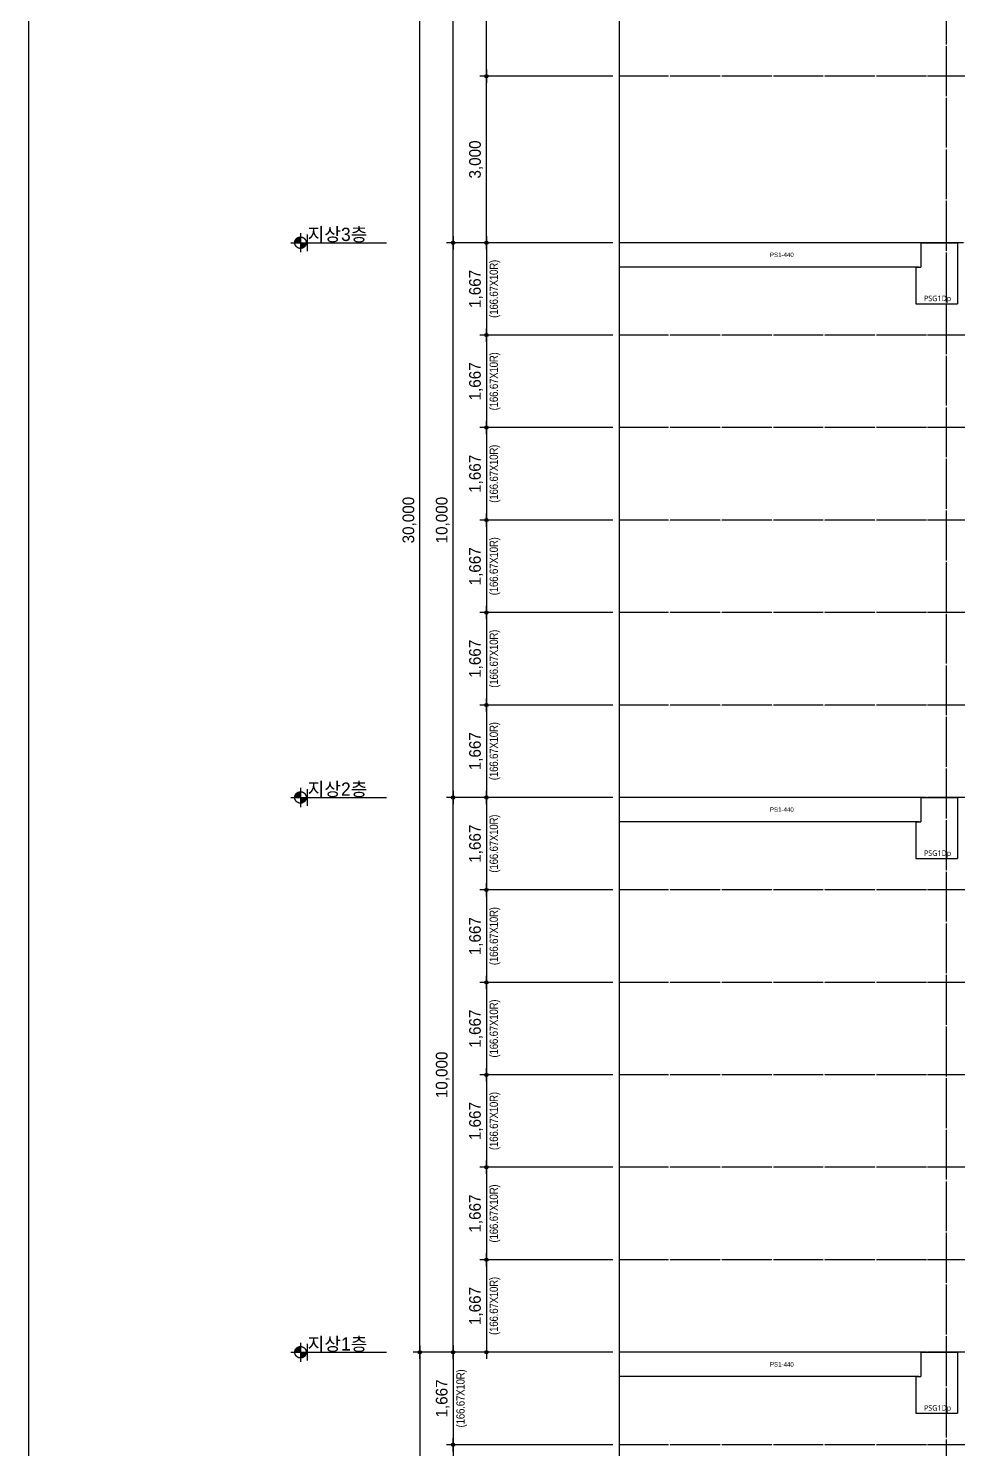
# Model space of a CAD drawing. Header units: millimetres. Extents: x 11948722 to 13111668, y -10771712 to -10232988.
# Drawn here: x 12361816 to 12378566, y -10493440 to -10467841 of the extents above; entities that cross this region are included whole.
import ezdxf
from ezdxf.enums import TextEntityAlignment as Align

# ---------------------------------------------------------------- set-up
doc = ezdxf.new("R2010")
doc.units = ezdxf.units.MM
doc.header["$LTSCALE"] = 150
doc.header["$MEASUREMENT"] = 0
doc.linetypes.add('CEN', pattern=[6.2, 6, -0.1, 0, -0.1])
doc.linetypes.add('Xref-계단단면도$0$CEN', pattern=[62, 60, -1, 0, -1])
doc.layers.get('0').update_dxf_attribs({"linetype": 'CONTINUOUS'})
doc.layers.get('Defpoints').update_dxf_attribs({"color": 117, "linetype": 'CONTINUOUS'})
for name, color, linetype in [('A-중심선', 10, 'CEN'), ('CON-C', 2, 'CONTINUOUS'), ('Xref-계단단면도$0$3 dim0', 7, 'CONTINUOUS'), ('Xref-계단단면도$0$A-TXT-3.0', 3, 'CONTINUOUS'), ('Xref-계단단면도$0$SYM', 7, 'CONTINUOUS'), ('Xref-계단단면도$0$SYM-1', 7, 'CONTINUOUS')]:
    doc.layers.add(name, color=color, linetype=linetype)
doc.styles.get("Standard").update_dxf_attribs({"font": 'NanumGothic.ttf'})
doc.styles.add('Xref-계단단면도$0$나눔고딕 Se', font='')
doc.styles.add('Xref-계단단면도$0$돋움', font='')
doc.styles.get('Xref-계단단면도$0$나눔고딕 Se').set_extended_font_data('Dotum')
doc.styles.get('Xref-계단단면도$0$돋움').set_extended_font_data('Dotum')
doc.dimstyles.new('Xref-계단단면도$0$A1-100', dxfattribs={"dimtxt": 3, "dimasz": 1, "dimexe": 2, "dimexo": 2, "dimgap": 1, "dimtad": 1, "dimdec": 0, "dimzin": 12, "dimdsep": 46, "dimlunit": 6, "dimtxsty": 'Xref-계단단면도$0$나눔고딕 Se', "dimblk1": 'Xref-계단단면도$0$DIMDOT', "dimblk2": 'Xref-계단단면도$0$DIMDOT', "dimsah": 1, "dimcen": -1, "dimdle": 2, "dimclrd": 256, "dimclre": 256, "dimclrt": 3, "dimadec": 0, "dimazin": 0, "dimtfac": 1, "dimtdec": 0, "dimtix": 1, "dimtmove": 2, "dimatfit": 3, "dimldrblk": 'Xref-계단단면도$0$DIMDOT', "dimfxl": 1, "dimtvp": 1, "dimtolj": 1, "dimtzin": 12, "dimlwd": -1, "dimlwe": -1, "dimarcsym": 0})

# ---------------------------------------------------------------- blocks, each defined once
blk = doc.blocks.new('Xref-계단단면도$0$DIMDOT')
at = {"color": 0}
blk.add_line((-2, 0), (2, 0), dxfattribs=at)
for radius in [0.5, 0.25]:
    blk.add_circle((0, 0), radius, dxfattribs=at)
blk = doc.blocks.new('*D538')
at = {"layer": 'Defpoints', "color": 0, "ltscale": 1200}
for p in [(12368871, -10461704), (12372471, -10461704), (12372471, -10491704)]:
    blk.add_point(p, dxfattribs=at)
at = {"layer": 'Xref-계단단면도$0$3 dim0'}
for p, q in [((12372351, -10461704), (12368751, -10461704)), ((12368871, -10491644), (12368871, -10461764)), ((12372351, -10491704), (12368751, -10491704))]:
    blk.add_line(p, q, dxfattribs=at)
at = {"layer": 'Xref-계단단면도$0$3 dim0', "ltscale": 1200, "xscale": 60, "yscale": 60, "zscale": 60}
for p, rotation in [((12368871, -10461704), 90), ((12368871, -10491704), 270)]:
    blk.add_blockref('Xref-계단단면도$0$DIMDOT', p, dxfattribs=dict(at, rotation=rotation))
at = {"layer": 'Xref-계단단면도$0$3 dim0', "color": 3, "ltscale": 1200, "insert": (12368685, -10476704), "char_height": 210, "attachment_point": 5, "rotation": 90, "style": 'Xref-계단단면도$0$나눔고딕 Se'}
blk.add_mtext('\\A1;30,000', dxfattribs=at)
blk = doc.blocks.new('*D539')
at = {"layer": 'Defpoints', "color": 0, "ltscale": 1200}
for p in [(12372471, -10491704), (12368871, -10501704), (12372471, -10501704)]:
    blk.add_point(p, dxfattribs=at)
at = {"layer": 'Xref-계단단면도$0$3 dim0'}
for p, q in [((12372351, -10491704), (12368751, -10491704)), ((12368871, -10491764), (12368871, -10501644)), ((12372351, -10501704), (12368751, -10501704))]:
    blk.add_line(p, q, dxfattribs=at)
at = {"layer": 'Xref-계단단면도$0$3 dim0', "ltscale": 1200, "xscale": 60, "yscale": 60, "zscale": 60}
for p, rotation in [((12368871, -10491704), 90), ((12368871, -10501704), 270)]:
    blk.add_blockref('Xref-계단단면도$0$DIMDOT', p, dxfattribs=dict(at, rotation=rotation))
at = {"layer": 'Xref-계단단면도$0$3 dim0', "color": 3, "ltscale": 1200, "insert": (12368685, -10496704), "char_height": 210, "attachment_point": 5, "rotation": 90, "style": 'Xref-계단단면도$0$나눔고딕 Se'}
blk.add_mtext('\\A1;10,000', dxfattribs=at)
blk = doc.blocks.new('*D540')
at = {"layer": 'Defpoints', "color": 0, "ltscale": 1200}
for p in [(12369471, -10461704), (12372471, -10461704), (12372471, -10471704)]:
    blk.add_point(p, dxfattribs=at)
at = {"layer": 'Xref-계단단면도$0$3 dim0'}
for p, q in [((12372351, -10461704), (12369351, -10461704)), ((12369471, -10471644), (12369471, -10461764)), ((12372351, -10471704), (12369351, -10471704))]:
    blk.add_line(p, q, dxfattribs=at)
at = {"layer": 'Xref-계단단면도$0$3 dim0', "ltscale": 1200, "xscale": 60, "yscale": 60, "zscale": 60}
for p, rotation in [((12369471, -10461704), 90), ((12369471, -10471704), 270)]:
    blk.add_blockref('Xref-계단단면도$0$DIMDOT', p, dxfattribs=dict(at, rotation=rotation))
at = {"layer": 'Xref-계단단면도$0$3 dim0', "color": 3, "ltscale": 1200, "insert": (12369285, -10466704), "char_height": 210, "attachment_point": 5, "rotation": 90, "style": 'Xref-계단단면도$0$나눔고딕 Se'}
blk.add_mtext('\\A1;10,000', dxfattribs=at)
blk = doc.blocks.new('*D545')
at = {"layer": 'Defpoints', "color": 0, "ltscale": 1200}
for p in [(12369471, -10481704), (12372471, -10481704), (12372471, -10491704)]:
    blk.add_point(p, dxfattribs=at)
at = {"layer": 'Xref-계단단면도$0$3 dim0'}
for p, q in [((12372351, -10481704), (12369351, -10481704)), ((12369471, -10491644), (12369471, -10481764)), ((12372351, -10491704), (12369351, -10491704))]:
    blk.add_line(p, q, dxfattribs=at)
at = {"layer": 'Xref-계단단면도$0$3 dim0', "ltscale": 1200, "xscale": 60, "yscale": 60, "zscale": 60}
for p, rotation in [((12369471, -10481704), 90), ((12369471, -10491704), 270)]:
    blk.add_blockref('Xref-계단단면도$0$DIMDOT', p, dxfattribs=dict(at, rotation=rotation))
at = {"layer": 'Xref-계단단면도$0$3 dim0', "color": 3, "ltscale": 1200, "insert": (12369285, -10486704), "char_height": 210, "attachment_point": 5, "rotation": 90, "style": 'Xref-계단단면도$0$나눔고딕 Se'}
blk.add_mtext('\\A1;10,000', dxfattribs=at)
blk = doc.blocks.new('*D548')
at = {"layer": 'Defpoints', "color": 0, "ltscale": 1200}
for p in [(12369471, -10471704), (12372471, -10471704), (12372471, -10481704)]:
    blk.add_point(p, dxfattribs=at)
at = {"layer": 'Xref-계단단면도$0$3 dim0'}
for p, q in [((12372351, -10471704), (12369351, -10471704)), ((12369471, -10481644), (12369471, -10471764)), ((12372351, -10481704), (12369351, -10481704))]:
    blk.add_line(p, q, dxfattribs=at)
at = {"layer": 'Xref-계단단면도$0$3 dim0', "ltscale": 1200, "xscale": 60, "yscale": 60, "zscale": 60}
for p, rotation in [((12369471, -10471704), 90), ((12369471, -10481704), 270)]:
    blk.add_blockref('Xref-계단단면도$0$DIMDOT', p, dxfattribs=dict(at, rotation=rotation))
at = {"layer": 'Xref-계단단면도$0$3 dim0', "color": 3, "ltscale": 1200, "insert": (12369285, -10476704), "char_height": 210, "attachment_point": 5, "rotation": 90, "style": 'Xref-계단단면도$0$나눔고딕 Se'}
blk.add_mtext('\\A1;10,000', dxfattribs=at)
blk = doc.blocks.new('*D549')
at = {"layer": 'Defpoints', "color": 0, "ltscale": 1200}
for p in [(12370071, -10461704), (12372471, -10461704), (12372471, -10468704)]:
    blk.add_point(p, dxfattribs=at)
at = {"layer": 'Xref-계단단면도$0$3 dim0'}
for p, q in [((12372351, -10461704), (12369951, -10461704)), ((12370071, -10468644), (12370071, -10461764)), ((12372351, -10468704), (12369951, -10468704))]:
    blk.add_line(p, q, dxfattribs=at)
at = {"layer": 'Xref-계단단면도$0$3 dim0', "ltscale": 1200, "xscale": 60, "yscale": 60, "zscale": 60}
for p, rotation in [((12370071, -10461704), 90), ((12370071, -10468704), 270)]:
    blk.add_blockref('Xref-계단단면도$0$DIMDOT', p, dxfattribs=dict(at, rotation=rotation))
at = {"layer": 'Xref-계단단면도$0$3 dim0', "color": 3, "ltscale": 1200, "insert": (12369885, -10465204), "char_height": 210, "attachment_point": 5, "rotation": 90, "style": 'Xref-계단단면도$0$나눔고딕 Se'}
blk.add_mtext('\\A1;7,000', dxfattribs=at)
blk = doc.blocks.new('*D552')
at = {"layer": 'Defpoints', "color": 0, "ltscale": 1200}
for p in [(12370071, -10468704), (12372471, -10468704), (12372471, -10471704)]:
    blk.add_point(p, dxfattribs=at)
at = {"layer": 'Xref-계단단면도$0$3 dim0'}
for p, q in [((12372351, -10468704), (12369951, -10468704)), ((12370071, -10471644), (12370071, -10468764)), ((12372351, -10471704), (12369951, -10471704))]:
    blk.add_line(p, q, dxfattribs=at)
at = {"layer": 'Xref-계단단면도$0$3 dim0', "ltscale": 1200, "xscale": 60, "yscale": 60, "zscale": 60}
for p, rotation in [((12370071, -10468704), 90), ((12370071, -10471704), 270)]:
    blk.add_blockref('Xref-계단단면도$0$DIMDOT', p, dxfattribs=dict(at, rotation=rotation))
at = {"layer": 'Xref-계단단면도$0$3 dim0', "color": 3, "ltscale": 1200, "insert": (12369885, -10470204), "char_height": 210, "attachment_point": 5, "rotation": 90, "style": 'Xref-계단단면도$0$나눔고딕 Se'}
blk.add_mtext('\\A1;3,000', dxfattribs=at)
blk = doc.blocks.new('*D553')
at = {"layer": 'Defpoints', "color": 0, "ltscale": 1200}
for p in [(12372471, -10485037), (12370071, -10486704), (12372471, -10486704)]:
    blk.add_point(p, dxfattribs=at)
at = {"layer": 'Xref-계단단면도$0$3 dim0'}
for p, q in [((12372351, -10485037), (12369951, -10485037)), ((12370071, -10485097), (12370071, -10486644)), ((12372351, -10486704), (12369951, -10486704))]:
    blk.add_line(p, q, dxfattribs=at)
at = {"layer": 'Xref-계단단면도$0$3 dim0', "ltscale": 1200, "xscale": 60, "yscale": 60, "zscale": 60}
for p, rotation in [((12370071, -10485037), 90), ((12370071, -10486704), 270)]:
    blk.add_blockref('Xref-계단단면도$0$DIMDOT', p, dxfattribs=dict(at, rotation=rotation))
at = {"layer": 'Xref-계단단면도$0$3 dim0', "color": 3, "ltscale": 1200, "char_height": 210, "attachment_point": 5, "rotation": 90, "style": 'Xref-계단단면도$0$나눔고딕 Se'}
for s, insert in [('\\H0.714286x;\\W0.9;\\T0.95;(166.67X10R)', (12370227, -10485870)), ('\\A1;1,667', (12369885, -10485870))]:
    blk.add_mtext(s, dxfattribs=dict(at, insert=insert))
blk = doc.blocks.new('*D554')
at = {"layer": 'Defpoints', "color": 0, "ltscale": 1200}
for p in [(12372471, -10490037), (12370071, -10491704), (12372471, -10491704)]:
    blk.add_point(p, dxfattribs=at)
at = {"layer": 'Xref-계단단면도$0$3 dim0'}
for p, q in [((12372351, -10490037), (12369951, -10490037)), ((12370071, -10490097), (12370071, -10491644)), ((12372351, -10491704), (12369951, -10491704))]:
    blk.add_line(p, q, dxfattribs=at)
at = {"layer": 'Xref-계단단면도$0$3 dim0', "ltscale": 1200, "xscale": 60, "yscale": 60, "zscale": 60}
for p, rotation in [((12370071, -10490037), 90), ((12370071, -10491704), 270)]:
    blk.add_blockref('Xref-계단단면도$0$DIMDOT', p, dxfattribs=dict(at, rotation=rotation))
at = {"layer": 'Xref-계단단면도$0$3 dim0', "color": 3, "ltscale": 1200, "char_height": 210, "attachment_point": 5, "rotation": 90, "style": 'Xref-계단단면도$0$나눔고딕 Se'}
for s, insert in [('\\A1;1,667', (12369885, -10490870)), ('\\H0.714286x;\\W0.9;\\T0.95;(166.67X10R)', (12370227, -10490870))]:
    blk.add_mtext(s, dxfattribs=dict(at, insert=insert))
blk = doc.blocks.new('*D555')
at = {"layer": 'Defpoints', "color": 0, "ltscale": 1200}
for p in [(12372471, -10488370), (12370071, -10490037), (12372471, -10490037)]:
    blk.add_point(p, dxfattribs=at)
at = {"layer": 'Xref-계단단면도$0$3 dim0'}
for p, q in [((12372351, -10488370), (12369951, -10488370)), ((12370071, -10488430), (12370071, -10489977)), ((12372351, -10490037), (12369951, -10490037))]:
    blk.add_line(p, q, dxfattribs=at)
at = {"layer": 'Xref-계단단면도$0$3 dim0', "ltscale": 1200, "xscale": 60, "yscale": 60, "zscale": 60}
for p, rotation in [((12370071, -10488370), 90), ((12370071, -10490037), 270)]:
    blk.add_blockref('Xref-계단단면도$0$DIMDOT', p, dxfattribs=dict(at, rotation=rotation))
at = {"layer": 'Xref-계단단면도$0$3 dim0', "color": 3, "ltscale": 1200, "char_height": 210, "attachment_point": 5, "rotation": 90, "style": 'Xref-계단단면도$0$나눔고딕 Se'}
for s, insert in [('\\H0.714286x;\\W0.9;\\T0.95;(166.67X10R)', (12370227, -10489204)), ('\\A1;1,667', (12369885, -10489204))]:
    blk.add_mtext(s, dxfattribs=dict(at, insert=insert))
blk = doc.blocks.new('*D556')
at = {"layer": 'Defpoints', "color": 0, "ltscale": 1200}
for p in [(12372471, -10486704), (12370071, -10488370), (12372471, -10488370)]:
    blk.add_point(p, dxfattribs=at)
at = {"layer": 'Xref-계단단면도$0$3 dim0'}
for p, q in [((12372351, -10486704), (12369951, -10486704)), ((12370071, -10486764), (12370071, -10488310)), ((12372351, -10488370), (12369951, -10488370))]:
    blk.add_line(p, q, dxfattribs=at)
at = {"layer": 'Xref-계단단면도$0$3 dim0', "ltscale": 1200, "xscale": 60, "yscale": 60, "zscale": 60}
for p, rotation in [((12370071, -10486704), 90), ((12370071, -10488370), 270)]:
    blk.add_blockref('Xref-계단단면도$0$DIMDOT', p, dxfattribs=dict(at, rotation=rotation))
at = {"layer": 'Xref-계단단면도$0$3 dim0', "color": 3, "ltscale": 1200, "char_height": 210, "attachment_point": 5, "rotation": 90, "style": 'Xref-계단단면도$0$나눔고딕 Se'}
for s, insert in [('\\A1;1,667', (12369885, -10487537)), ('\\H0.714286x;\\W0.9;\\T0.95;(166.67X10R)', (12370227, -10487537))]:
    blk.add_mtext(s, dxfattribs=dict(at, insert=insert))
blk = doc.blocks.new('*D557')
at = {"layer": 'Defpoints', "color": 0, "ltscale": 1200}
for p in [(12372471, -10491704), (12369471, -10493370), (12372471, -10493370)]:
    blk.add_point(p, dxfattribs=at)
at = {"layer": 'Xref-계단단면도$0$3 dim0'}
for p, q in [((12372351, -10491704), (12369351, -10491704)), ((12369471, -10491764), (12369471, -10493310)), ((12372351, -10493370), (12369351, -10493370))]:
    blk.add_line(p, q, dxfattribs=at)
at = {"layer": 'Xref-계단단면도$0$3 dim0', "ltscale": 1200, "xscale": 60, "yscale": 60, "zscale": 60}
for p, rotation in [((12369471, -10491704), 90), ((12369471, -10493370), 270)]:
    blk.add_blockref('Xref-계단단면도$0$DIMDOT', p, dxfattribs=dict(at, rotation=rotation))
at = {"layer": 'Xref-계단단면도$0$3 dim0', "color": 3, "ltscale": 1200, "char_height": 210, "attachment_point": 5, "rotation": 90, "style": 'Xref-계단단면도$0$나눔고딕 Se'}
for s, insert in [('\\H0.71429x;\\W0.9;\\T0.95;(166.67X10R)', (12369627, -10492537)), ('\\A1;1,667', (12369285, -10492537))]:
    blk.add_mtext(s, dxfattribs=dict(at, insert=insert))
blk = doc.blocks.new('*D558')
at = {"layer": 'Defpoints', "color": 0, "ltscale": 1200}
for p in [(12372471, -10483370), (12370071, -10485037), (12372471, -10485037)]:
    blk.add_point(p, dxfattribs=at)
at = {"layer": 'Xref-계단단면도$0$3 dim0'}
for p, q in [((12372351, -10483370), (12369951, -10483370)), ((12370071, -10483430), (12370071, -10484977)), ((12372351, -10485037), (12369951, -10485037))]:
    blk.add_line(p, q, dxfattribs=at)
at = {"layer": 'Xref-계단단면도$0$3 dim0', "ltscale": 1200, "xscale": 60, "yscale": 60, "zscale": 60}
for p, rotation in [((12370071, -10483370), 90), ((12370071, -10485037), 270)]:
    blk.add_blockref('Xref-계단단면도$0$DIMDOT', p, dxfattribs=dict(at, rotation=rotation))
at = {"layer": 'Xref-계단단면도$0$3 dim0', "color": 3, "ltscale": 1200, "char_height": 210, "attachment_point": 5, "rotation": 90, "style": 'Xref-계단단면도$0$나눔고딕 Se'}
for s, insert in [('\\A1;1,667', (12369885, -10484204)), ('\\H0.714286x;\\W0.9;\\T0.95;(166.67X10R)', (12370227, -10484204))]:
    blk.add_mtext(s, dxfattribs=dict(at, insert=insert))
blk = doc.blocks.new('*D559')
at = {"layer": 'Defpoints', "color": 0, "ltscale": 1200}
for p in [(12372471, -10480037), (12370071, -10481704), (12372471, -10481704)]:
    blk.add_point(p, dxfattribs=at)
at = {"layer": 'Xref-계단단면도$0$3 dim0'}
for p, q in [((12372351, -10480037), (12369951, -10480037)), ((12370071, -10480097), (12370071, -10481644)), ((12372351, -10481704), (12369951, -10481704))]:
    blk.add_line(p, q, dxfattribs=at)
at = {"layer": 'Xref-계단단면도$0$3 dim0', "ltscale": 1200, "xscale": 60, "yscale": 60, "zscale": 60}
for p, rotation in [((12370071, -10480037), 90), ((12370071, -10481704), 270)]:
    blk.add_blockref('Xref-계단단면도$0$DIMDOT', p, dxfattribs=dict(at, rotation=rotation))
at = {"layer": 'Xref-계단단면도$0$3 dim0', "color": 3, "ltscale": 1200, "char_height": 210, "attachment_point": 5, "rotation": 90, "style": 'Xref-계단단면도$0$나눔고딕 Se'}
for s, insert in [('\\A1;1,667', (12369885, -10480870)), ('\\H0.714286x;\\W0.9;\\T0.95;(166.67X10R)', (12370227, -10480870))]:
    blk.add_mtext(s, dxfattribs=dict(at, insert=insert))
blk = doc.blocks.new('*D560')
at = {"layer": 'Defpoints', "color": 0, "ltscale": 1200}
for p in [(12372471, -10481704), (12370071, -10483370), (12372471, -10483370)]:
    blk.add_point(p, dxfattribs=at)
at = {"layer": 'Xref-계단단면도$0$3 dim0'}
for p, q in [((12372351, -10481704), (12369951, -10481704)), ((12370071, -10481764), (12370071, -10483310)), ((12372351, -10483370), (12369951, -10483370))]:
    blk.add_line(p, q, dxfattribs=at)
at = {"layer": 'Xref-계단단면도$0$3 dim0', "ltscale": 1200, "xscale": 60, "yscale": 60, "zscale": 60}
for p, rotation in [((12370071, -10481704), 90), ((12370071, -10483370), 270)]:
    blk.add_blockref('Xref-계단단면도$0$DIMDOT', p, dxfattribs=dict(at, rotation=rotation))
at = {"layer": 'Xref-계단단면도$0$3 dim0', "color": 3, "ltscale": 1200, "char_height": 210, "attachment_point": 5, "rotation": 90, "style": 'Xref-계단단면도$0$나눔고딕 Se'}
for s, insert in [('\\H0.714286x;\\W0.9;\\T0.95;(166.67X10R)', (12370227, -10482537)), ('\\A1;1,667', (12369885, -10482537))]:
    blk.add_mtext(s, dxfattribs=dict(at, insert=insert))
blk = doc.blocks.new('*D561')
at = {"layer": 'Defpoints', "color": 0, "ltscale": 1200}
for p in [(12372471, -10478370), (12370071, -10480037), (12372471, -10480037)]:
    blk.add_point(p, dxfattribs=at)
at = {"layer": 'Xref-계단단면도$0$3 dim0'}
for p, q in [((12372351, -10478370), (12369951, -10478370)), ((12370071, -10478430), (12370071, -10479977)), ((12372351, -10480037), (12369951, -10480037))]:
    blk.add_line(p, q, dxfattribs=at)
at = {"layer": 'Xref-계단단면도$0$3 dim0', "ltscale": 1200, "xscale": 60, "yscale": 60, "zscale": 60}
for p, rotation in [((12370071, -10478370), 90), ((12370071, -10480037), 270)]:
    blk.add_blockref('Xref-계단단면도$0$DIMDOT', p, dxfattribs=dict(at, rotation=rotation))
at = {"layer": 'Xref-계단단면도$0$3 dim0', "color": 3, "ltscale": 1200, "char_height": 210, "attachment_point": 5, "rotation": 90, "style": 'Xref-계단단면도$0$나눔고딕 Se'}
for s, insert in [('\\H0.714286x;\\W0.9;\\T0.95;(166.67X10R)', (12370227, -10479204)), ('\\A1;1,667', (12369885, -10479204))]:
    blk.add_mtext(s, dxfattribs=dict(at, insert=insert))
blk = doc.blocks.new('*D562')
at = {"layer": 'Defpoints', "color": 0, "ltscale": 1200}
for p in [(12372471, -10476704), (12370071, -10478370), (12372471, -10478370)]:
    blk.add_point(p, dxfattribs=at)
at = {"layer": 'Xref-계단단면도$0$3 dim0'}
for p, q in [((12372351, -10476704), (12369951, -10476704)), ((12370071, -10476764), (12370071, -10478310)), ((12372351, -10478370), (12369951, -10478370))]:
    blk.add_line(p, q, dxfattribs=at)
at = {"layer": 'Xref-계단단면도$0$3 dim0', "ltscale": 1200, "xscale": 60, "yscale": 60, "zscale": 60}
for p, rotation in [((12370071, -10476704), 90), ((12370071, -10478370), 270)]:
    blk.add_blockref('Xref-계단단면도$0$DIMDOT', p, dxfattribs=dict(at, rotation=rotation))
at = {"layer": 'Xref-계단단면도$0$3 dim0', "color": 3, "ltscale": 1200, "char_height": 210, "attachment_point": 5, "rotation": 90, "style": 'Xref-계단단면도$0$나눔고딕 Se'}
for s, insert in [('\\A1;1,667', (12369885, -10477537)), ('\\H0.714286x;\\W0.9;\\T0.95;(166.67X10R)', (12370227, -10477537))]:
    blk.add_mtext(s, dxfattribs=dict(at, insert=insert))
blk = doc.blocks.new('*D563')
at = {"layer": 'Defpoints', "color": 0, "ltscale": 1200}
for p in [(12372471, -10475037), (12370071, -10476704), (12372471, -10476704)]:
    blk.add_point(p, dxfattribs=at)
at = {"layer": 'Xref-계단단면도$0$3 dim0'}
for p, q in [((12372351, -10475037), (12369951, -10475037)), ((12370071, -10475097), (12370071, -10476644)), ((12372351, -10476704), (12369951, -10476704))]:
    blk.add_line(p, q, dxfattribs=at)
at = {"layer": 'Xref-계단단면도$0$3 dim0', "ltscale": 1200, "xscale": 60, "yscale": 60, "zscale": 60}
for p, rotation in [((12370071, -10475037), 90), ((12370071, -10476704), 270)]:
    blk.add_blockref('Xref-계단단면도$0$DIMDOT', p, dxfattribs=dict(at, rotation=rotation))
at = {"layer": 'Xref-계단단면도$0$3 dim0', "color": 3, "ltscale": 1200, "char_height": 210, "attachment_point": 5, "rotation": 90, "style": 'Xref-계단단면도$0$나눔고딕 Se'}
for s, insert in [('\\H0.714286x;\\W0.9;\\T0.95;(166.67X10R)', (12370227, -10475870)), ('\\A1;1,667', (12369885, -10475870))]:
    blk.add_mtext(s, dxfattribs=dict(at, insert=insert))
blk = doc.blocks.new('*D564')
at = {"layer": 'Defpoints', "color": 0, "ltscale": 1200}
for p in [(12372471, -10473370), (12370071, -10475037), (12372471, -10475037)]:
    blk.add_point(p, dxfattribs=at)
at = {"layer": 'Xref-계단단면도$0$3 dim0'}
for p, q in [((12372351, -10473370), (12369951, -10473370)), ((12370071, -10473430), (12370071, -10474977)), ((12372351, -10475037), (12369951, -10475037))]:
    blk.add_line(p, q, dxfattribs=at)
at = {"layer": 'Xref-계단단면도$0$3 dim0', "ltscale": 1200, "xscale": 60, "yscale": 60, "zscale": 60}
for p, rotation in [((12370071, -10473370), 90), ((12370071, -10475037), 270)]:
    blk.add_blockref('Xref-계단단면도$0$DIMDOT', p, dxfattribs=dict(at, rotation=rotation))
at = {"layer": 'Xref-계단단면도$0$3 dim0', "color": 3, "ltscale": 1200, "char_height": 210, "attachment_point": 5, "rotation": 90, "style": 'Xref-계단단면도$0$나눔고딕 Se'}
for s, insert in [('\\A1;1,667', (12369885, -10474204)), ('\\H0.714286x;\\W0.9;\\T0.95;(166.67X10R)', (12370227, -10474204))]:
    blk.add_mtext(s, dxfattribs=dict(at, insert=insert))
blk = doc.blocks.new('*D565')
at = {"layer": 'Defpoints', "color": 0, "ltscale": 1200}
for p in [(12372471, -10471704), (12370071, -10473370), (12372471, -10473370)]:
    blk.add_point(p, dxfattribs=at)
at = {"layer": 'Xref-계단단면도$0$3 dim0'}
for p, q in [((12372351, -10471704), (12369951, -10471704)), ((12370071, -10471764), (12370071, -10473310)), ((12372351, -10473370), (12369951, -10473370))]:
    blk.add_line(p, q, dxfattribs=at)
at = {"layer": 'Xref-계단단면도$0$3 dim0', "ltscale": 1200, "xscale": 60, "yscale": 60, "zscale": 60}
for p, rotation in [((12370071, -10471704), 90), ((12370071, -10473370), 270)]:
    blk.add_blockref('Xref-계단단면도$0$DIMDOT', p, dxfattribs=dict(at, rotation=rotation))
at = {"layer": 'Xref-계단단면도$0$3 dim0', "color": 3, "ltscale": 1200, "char_height": 210, "attachment_point": 5, "rotation": 90, "style": 'Xref-계단단면도$0$나눔고딕 Se'}
for s, insert in [('\\H0.714286x;\\W0.9;\\T0.95;(166.67X10R)', (12370227, -10472537)), ('\\A1;1,667', (12369885, -10472537))]:
    blk.add_mtext(s, dxfattribs=dict(at, insert=insert))
blk = doc.blocks.new('*D889')
at = {"layer": 'Defpoints', "color": 0, "ltscale": 1200}
for p in [(12372471, -10493370), (12369471, -10495037), (12372471, -10495037)]:
    blk.add_point(p, dxfattribs=at)
at = {"layer": 'Xref-계단단면도$0$3 dim0'}
for p, q in [((12372351, -10493370), (12369351, -10493370)), ((12369471, -10493430), (12369471, -10494977)), ((12372351, -10495037), (12369351, -10495037))]:
    blk.add_line(p, q, dxfattribs=at)
at = {"layer": 'Xref-계단단면도$0$3 dim0', "ltscale": 1200, "xscale": 60, "yscale": 60, "zscale": 60}
for p, rotation in [((12369471, -10493370), 90), ((12369471, -10495037), 270)]:
    blk.add_blockref('Xref-계단단면도$0$DIMDOT', p, dxfattribs=dict(at, rotation=rotation))
at = {"layer": 'Xref-계단단면도$0$3 dim0', "color": 3, "ltscale": 1200, "char_height": 210, "attachment_point": 5, "rotation": 90, "style": 'Xref-계단단면도$0$나눔고딕 Se'}
for s, insert in [('\\H0.71429x;\\W0.9;\\T0.95;(166.67X10R)', (12369627, -10494203)), ('\\A1;1,667', (12369285, -10494203))]:
    blk.add_mtext(s, dxfattribs=dict(at, insert=insert))
blk = doc.blocks.new('PSG1Dp')
at = {"layer": 'CON-C', "ltscale": 1200}
for p, q in [((-285, 1100), (-285, 660)), ((-285, 1100), (375, 1100)), ((375, 1100), (375, 0)), ((-375, 660), (-375, 0)), ((-375, 660), (-285, 660)), ((-375, 0), (375, 0))]:
    blk.add_line(p, q, dxfattribs=at)
at = {"layer": 'Defpoints', "color": 1, "width": 0.8}
blk.add_text('PSG1Dp', height=99.8, dxfattribs=at).set_placement((-231, 96), align=Align.MIDDLE_LEFT)

msp = doc.modelspace()

# ---------------------------------------------------------------- hatches: boundary and pattern name
at = {"layer": 'Xref-계단단면도$0$SYM', "linetype": 'Xref-계단단면도$0$CEN'}
h = msp.add_hatch(color=7, dxfattribs=at)
h.paths.add_polyline_path([(12366823.9, -10471703.5), (12366720.7, -10471703.5), (12366720.7, -10471806.7, 0.4142136)])
h.paths.add_polyline_path([(12366720.7, -10471600.3, 0.4142136), (12366617.5, -10471703.5), (12366720.7, -10471703.5)])
h = msp.add_hatch(color=7, dxfattribs=at)
h.paths.add_polyline_path([(12366823.9, -10481703.5), (12366720.7, -10481703.5), (12366720.7, -10481806.7, 0.4142136)])
h.paths.add_polyline_path([(12366720.7, -10481600.3, 0.4142136), (12366617.5, -10481703.5), (12366720.7, -10481703.5)])
h = msp.add_hatch(color=7, dxfattribs=at)
h.paths.add_polyline_path([(12366823.9, -10491703.5), (12366720.7, -10491703.5), (12366720.7, -10491806.7, 0.4142136)])
h.paths.add_polyline_path([(12366720.7, -10491600.3, 0.4142136), (12366617.5, -10491703.5), (12366720.7, -10491703.5)])

# ---------------------------------------------------------------- linework, layer by layer
at = {"layer": 'A-중심선'}
for p, q in [((12378365.8, -10505334.5), (12378365.8, -10458703.5)), ((12390096.5, -10468703.5), (12372470.5, -10468703.5)), ((12388905.8, -10471703.5), (12372470.5, -10471703.5)), ((12390096.5, -10473370.2), (12372470.5, -10473370.2)), ((12390096.5, -10475036.9), (12372470.5, -10475036.9)), ((12390096.5, -10476703.5), (12372470.5, -10476703.5)), ((12390096.5, -10478370.2), (12372470.5, -10478370.2)), ((12390096.5, -10480036.9), (12372470.5, -10480036.9)), ((12390096.5, -10481703.5), (12372470.5, -10481703.5)), ((12390096.5, -10483370.2), (12372470.5, -10483370.2)), ((12390096.5, -10485036.9), (12372470.5, -10485036.9)), ((12390096.5, -10486703.5), (12372470.5, -10486703.5)), ((12390096.5, -10488370.2), (12372470.5, -10488370.2)), ((12390096.5, -10490036.9), (12372470.5, -10490036.9)), ((12390096.5, -10491703.5), (12372470.5, -10491703.5)), ((12390096.5, -10493370.1), (12372470.5, -10493370.1))]:
    msp.add_line(p, q, dxfattribs=at)
at = {"layer": 'CON-C', "ltscale": 1200}
for points in [[(12377905.8, -10471703.5), (12372470.5, -10471703.5)], [(12377865.8, -10472143.5), (12372470.5, -10472143.5)], [(12377905.8, -10481703.5), (12372470.5, -10481703.5)], [(12377865.8, -10482143.5), (12372470.5, -10482143.5)], [(12377905.8, -10491703.5), (12372470.5, -10491703.5)], [(12377865.8, -10492143.5), (12372470.5, -10492143.5)]]:
    msp.add_lwpolyline(points, dxfattribs=at)
at = {"layer": 'Defpoints'}
for p, q in [((12366848.6, -10471853.5), (12366848.6, -10471553.5)), ((12366848.6, -10471853.5), (12366848.6, -10471553.5)), ((12366848.6, -10481853.5), (12366848.6, -10481553.5)), ((12366848.6, -10481853.5), (12366848.6, -10481553.5)), ((12366848.6, -10481853.5), (12366848.6, -10481553.5)), ((12366848.6, -10491853.5), (12366848.6, -10491553.5)), ((12366848.6, -10491853.5), (12366848.6, -10491553.5)), ((12366848.6, -10491853.5), (12366848.6, -10491553.5))]:
    msp.add_line(p, q, dxfattribs=at)
at = {"layer": 'Defpoints', "ltscale": 1200}
for points in [[(12361815.7, -10508461.3), (12402765.7, -10508461.3), (12402765.7, -10453936.3), (12361815.7, -10453936.3)], [(12372470.5, -10458703.5), (12390096.5, -10458703.5), (12390096.5, -10506212.6), (12372470.5, -10506212.6)]]:
    msp.add_lwpolyline(points, close=True, dxfattribs=at)
at = {"layer": 'Xref-계단단면도$0$SYM', "color": 7, "linetype": 'Xref-계단단면도$0$CEN'}
for p, q in [((12366720.7, -10471531.5), (12366720.7, -10471875.6)), ((12366548.6, -10471703.5), (12366892.7, -10471703.5)), ((12366720.7, -10481531.5), (12366720.7, -10481875.6)), ((12366548.6, -10481703.5), (12366892.7, -10481703.5)), ((12366720.7, -10491531.5), (12366720.7, -10491875.6)), ((12366548.6, -10491703.5), (12366892.7, -10491703.5))]:
    msp.add_line(p, q, dxfattribs=at)
for centre in [(12366720.7, -10471703.5), (12366720.7, -10481703.5), (12366720.7, -10491703.5)]:
    msp.add_circle(centre, 103.2, dxfattribs=at)
at = {"layer": 'Xref-계단단면도$0$SYM-1', "color": 7}
for p, q in [((12366548.6, -10471703.5), (12368270.5, -10471703.5)), ((12366548.6, -10481703.5), (12368270.5, -10481703.5)), ((12366548.6, -10491703.5), (12368270.5, -10491703.5))]:
    msp.add_line(p, q, dxfattribs=at)

# ---------------------------------------------------------------- block references
at = {"layer": 'CON-C', "ltscale": 1200}
for p in [(12378190.8, -10472803.5), (12378190.8, -10482803.5), (12378190.8, -10492803.5)]:
    msp.add_blockref('PSG1Dp', p, dxfattribs=at)

# ---------------------------------------------------------------- texts
at = {"layer": 'Defpoints', "style": 'Xref-계단단면도$0$돋움'}
for p in [(12375182.6, -10471961.9), (12375182.6, -10481961.9), (12375182.6, -10491961.9)]:
    msp.add_text('PS1-440', height=80, dxfattribs=at).set_placement(p)
at = {"layer": 'Xref-계단단면도$0$A-TXT-3.0', "style": 'Xref-계단단면도$0$돋움'}
for s, p in [('지상3층', (12366848.6, -10471553.5)), ('지상2층', (12366848.6, -10481553.5)), ('지상1층', (12366848.6, -10491553.5))]:
    msp.add_text(s, height=240, dxfattribs=at).set_placement(p, align=Align.MIDDLE_LEFT)

# ---------------------------------------------------------------- dimensions: what is measured, and where the dimension line sits
at = {"layer": 'Xref-계단단면도$0$3 dim0'}
for base, p1, p2, angle, picture, middle in [((12368870.5, -10461703.5), (12372470.5, -10491703.5), (12372470.5, -10461703.5), 90, '*D538', (12368685.1, -10476703.5)), ((12369470.5, -10461703.5), (12372470.5, -10471703.5), (12372470.5, -10461703.5), 270, '*D540', (12369285.1, -10466703.5)), ((12370070.5, -10461703.5), (12372470.5, -10468703.5), (12372470.5, -10461703.5), 270, '*D549', (12369885.1, -10465203.5)), ((12370070.5, -10468703.5), (12372470.5, -10471703.5), (12372470.5, -10468703.5), 270, '*D552', (12369885.1, -10470203.5)), ((12369470.5, -10471703.5), (12372470.5, -10481703.5), (12372470.5, -10471703.5), 270, '*D548', (12369285.1, -10476703.5)), ((12369470.5, -10481703.5), (12372470.5, -10491703.5), (12372470.5, -10481703.5), 270, '*D545', (12369285.1, -10486703.5)), ((12368870.5, -10501703.5), (12372470.5, -10491703.5), (12372470.5, -10501703.5), 270, '*D539', (12368685.1, -10496703.5))]:
    dim = msp.add_linear_dim(base=base, p1=p1, p2=p2, angle=angle, dimstyle='Xref-계단단면도$0$A1-100', override={"dimscale": 60, "dimtxt": 3.5}, dxfattribs=at)
    dim.commit()
    dim.dimension.update_dxf_attribs({"geometry": picture, "text_midpoint": middle})
for base, p1, p2, text, picture, middle in [((12370070.5, -10473370.2), (12372470.5, -10471703.5), (12372470.5, -10473370.2), '<>\\X\\H0.714286x;\\W0.9;\\T0.95;(166.67X10R)', '*D565', (12370070.5, -10472536.9)), ((12370070.5, -10475036.9), (12372470.5, -10473370.2), (12372470.5, -10475036.9), '<>\\X\\H0.714286x;\\W0.9;\\T0.95;(166.67X10R)', '*D564', (12370070.5, -10474203.5)), ((12370070.5, -10476703.5), (12372470.5, -10475036.9), (12372470.5, -10476703.5), '<>\\X\\H0.714286x;\\W0.9;\\T0.95;(166.67X10R)', '*D563', (12370070.5, -10475870.2)), ((12370070.5, -10478370.2), (12372470.5, -10476703.5), (12372470.5, -10478370.2), '<>\\X\\H0.714286x;\\W0.9;\\T0.95;(166.67X10R)', '*D562', (12370070.5, -10477536.9)), ((12370070.5, -10480036.9), (12372470.5, -10478370.2), (12372470.5, -10480036.9), '<>\\X\\H0.714286x;\\W0.9;\\T0.95;(166.67X10R)', '*D561', (12370070.5, -10479203.5)), ((12370070.5, -10481703.5), (12372470.5, -10480036.9), (12372470.5, -10481703.5), '<>\\X\\H0.714286x;\\W0.9;\\T0.95;(166.67X10R)', '*D559', (12370070.5, -10480870.2)), ((12370070.5, -10483370.2), (12372470.5, -10481703.5), (12372470.5, -10483370.2), '<>\\X\\H0.714286x;\\W0.9;\\T0.95;(166.67X10R)', '*D560', (12370070.5, -10482536.9)), ((12370070.5, -10485036.9), (12372470.5, -10483370.2), (12372470.5, -10485036.9), '<>\\X\\H0.714286x;\\W0.9;\\T0.95;(166.67X10R)', '*D558', (12370070.5, -10484203.5)), ((12370070.5, -10486703.5), (12372470.5, -10485036.9), (12372470.5, -10486703.5), '<>\\X\\H0.714286x;\\W0.9;\\T0.95;(166.67X10R)', '*D553', (12370070.5, -10485870.2)), ((12370070.5, -10488370.2), (12372470.5, -10486703.5), (12372470.5, -10488370.2), '<>\\X\\H0.714286x;\\W0.9;\\T0.95;(166.67X10R)', '*D556', (12370070.5, -10487536.9)), ((12370070.5, -10490036.9), (12372470.5, -10488370.2), (12372470.5, -10490036.9), '<>\\X\\H0.714286x;\\W0.9;\\T0.95;(166.67X10R)', '*D555', (12370070.5, -10489203.5)), ((12370070.5, -10491703.5), (12372470.5, -10490036.9), (12372470.5, -10491703.5), '<>\\X\\H0.714286x;\\W0.9;\\T0.95;(166.67X10R)', '*D554', (12370070.5, -10490870.2)), ((12369470.5, -10493370.1), (12372470.5, -10491703.5), (12372470.5, -10493370.1), '<>\\X\\H0.71429x;\\W0.9;\\T0.95;(166.67X10R)', '*D557', (12369470.5, -10492536.8)), ((12369470.5, -10495036.7), (12372470.5, -10493370.1), (12372470.5, -10495036.7), '<>\\X\\H0.71429x;\\W0.9;\\T0.95;(166.67X10R)', '*D889', (12369470.5, -10494203.4))]:
    dim = msp.add_linear_dim(base=base, p1=p1, p2=p2, angle=270, text=text, dimstyle='Xref-계단단면도$0$A1-100', override={"dimscale": 60, "dimtxt": 3.5, "dimtxsty": 'Xref-계단단면도$0$나눔고딕 Se', "dimblk1": 'Xref-계단단면도$0$DIMDOT', "dimblk2": 'Xref-계단단면도$0$DIMDOT'}, dxfattribs=at)
    dim.commit()
    dim.dimension.update_dxf_attribs({"geometry": picture, "text_midpoint": middle})

doc.saveas('drawing.dxf')
